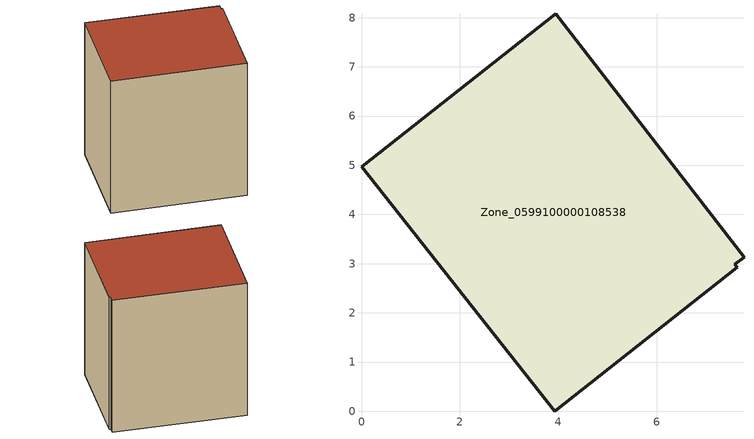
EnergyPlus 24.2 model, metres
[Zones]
Zone_0599100000108538
 floor ground (C_G): 7.77,3.13 7.59,2.99 7.64,2.92 3.93,0 0,4.96 3.94,8.08 z0
 wall outside (C_F): 7.77,3.13 3.94,8.08 0,4.96 3.93,0 7.64,2.92 7.59,2.99 7.77,3.13 z0:7.08
 roof outside (C_R): 7.59,2.99 7.77,3.13 3.94,8.08 0,4.96 3.93,0 7.64,2.92 z7.08
[BUILDING]
Pand.0599100000108538: North Axis=0; Terrain=City; Loads Convergence Tolerance Value=0.04; Temperature Convergence Tolerance Value=0.4; Solar Distribution=FullExterior; Maximum Number of Warmup Days=25; Minimum Number of Warmup Days=1
[Site:Location]
Rotterdam.The.Hague.AP_ZH_NLD Design_Conditions: Latitude=51.96; Longitude=4.45; Time Zone=1; Elevation=-4.5
[SITE:GROUNDTEMPERATURE:BUILDINGSURFACE]
18, 18, 18, 18, 18, 18, 18, 18, 18, 18, 18, 18
[MATERIAL] Thermal Absorptance=0.9; Solar Absorptance=0.7; Visible Absorptance=0.7
Name | Roughness | Thickness | Conductivity | Density | Specific Heat
G.TI.1946 | MediumSmooth | 0.15 | 1 | 540 | 1210
F.TI.1946 | Rough | 0.3 | 0.857143 | 1920 | 840
R.TI.1946 | MediumRough | 0.2 | 0.1 | 1500 | 1000
[CONSTRUCTION]
C_G: G.TI.1946
C_F: F.TI.1946
C_R: R.TI.1946
[ZONE]
Zone_0599100000108538: Type=1; Multiplier=1; Ceiling Height=Autocalculate; Volume=Autocalculate; Floor Area=autocalculate; Part of Total Floor Area=Yes
[ZONEINFILTRATION:DESIGNFLOWRATE]
Infil_Zone_0599100000108538: Zone or ZoneList or Space or SpaceList=Zone_0599100000108538; Schedule=AlwaysOn; Design Flow Rate Calculation Method=Flow/Area; Flow Rate per Floor Area=0.003; Constant Term Coefficient=1; Temperature Term Coefficient=0; Velocity Term Coefficient=0; Velocity Squared Term Coefficient=0
[HVACTEMPLATE:ZONE:IDEALLOADSAIRSYSTEM]
Zone_0599100000108538: Maximum Heating Supply Air Temperature=50; Minimum Cooling Supply Air Temperature=13; Maximum Heating Supply Air Humidity Ratio=0.0156; Minimum Cooling Supply Air Humidity Ratio=0.0077; Heating Limit=NoLimit; Cooling Limit=NoLimit; Dehumidification Control Type=ConstantSensibleHeatRatio; Cooling Sensible Heat Ratio=0.7; Dehumidification Setpoint=60; Humidification Control Type=None; Humidification Setpoint=30; Outdoor Air Method=None; Outdoor Air Flow Rate per Person=0.00944; Outdoor Air Flow Rate per Zone Floor Area=0; Outdoor Air Flow Rate per Zone=0; Demand Controlled Ventilation Type=None; Outdoor Air Economizer Type=NoEconomizer; Heat Recovery Type=None; Sensible Heat Recovery Effectiveness=0.7; Latent Heat Recovery Effectiveness=0.65
[ZONECONTROL:THERMOSTAT]
ThermostatControl_Zone_0599100000108538: Zone or ZoneList=Zone_0599100000108538; Control Type Schedule=DualSetpointControlType; Control 1=Thermostat_Zone_0599100000108538; Temperature Difference Between Cutout And Setpoint=0
[THERMOSTATSETPOINT:DUALSETPOINT]
Thermostat_Zone_0599100000108538: Heating Setpoint Temperature Schedule=HeatingSetpoint_Zone_0599100000108538; Cooling Setpoint Temperature Schedule=CoolingSetpoint_Zone_0599100000108538
[SCHEDULE:COMPACT]
HeatingSetpoint_Zone_0599100000108538: Through: 12/31, For: AllDays, Until: 24:00, 21
CoolingSetpoint_Zone_0599100000108538: Through: 12/31, For: AllDays, Until: 24:00, 24
DualSetpointControlType: Through: 12/31, For: AllDays, Until: 24:00, 4
AlwaysOn: Through: 12/31, For: AllDays, Until: 24:00, 1
